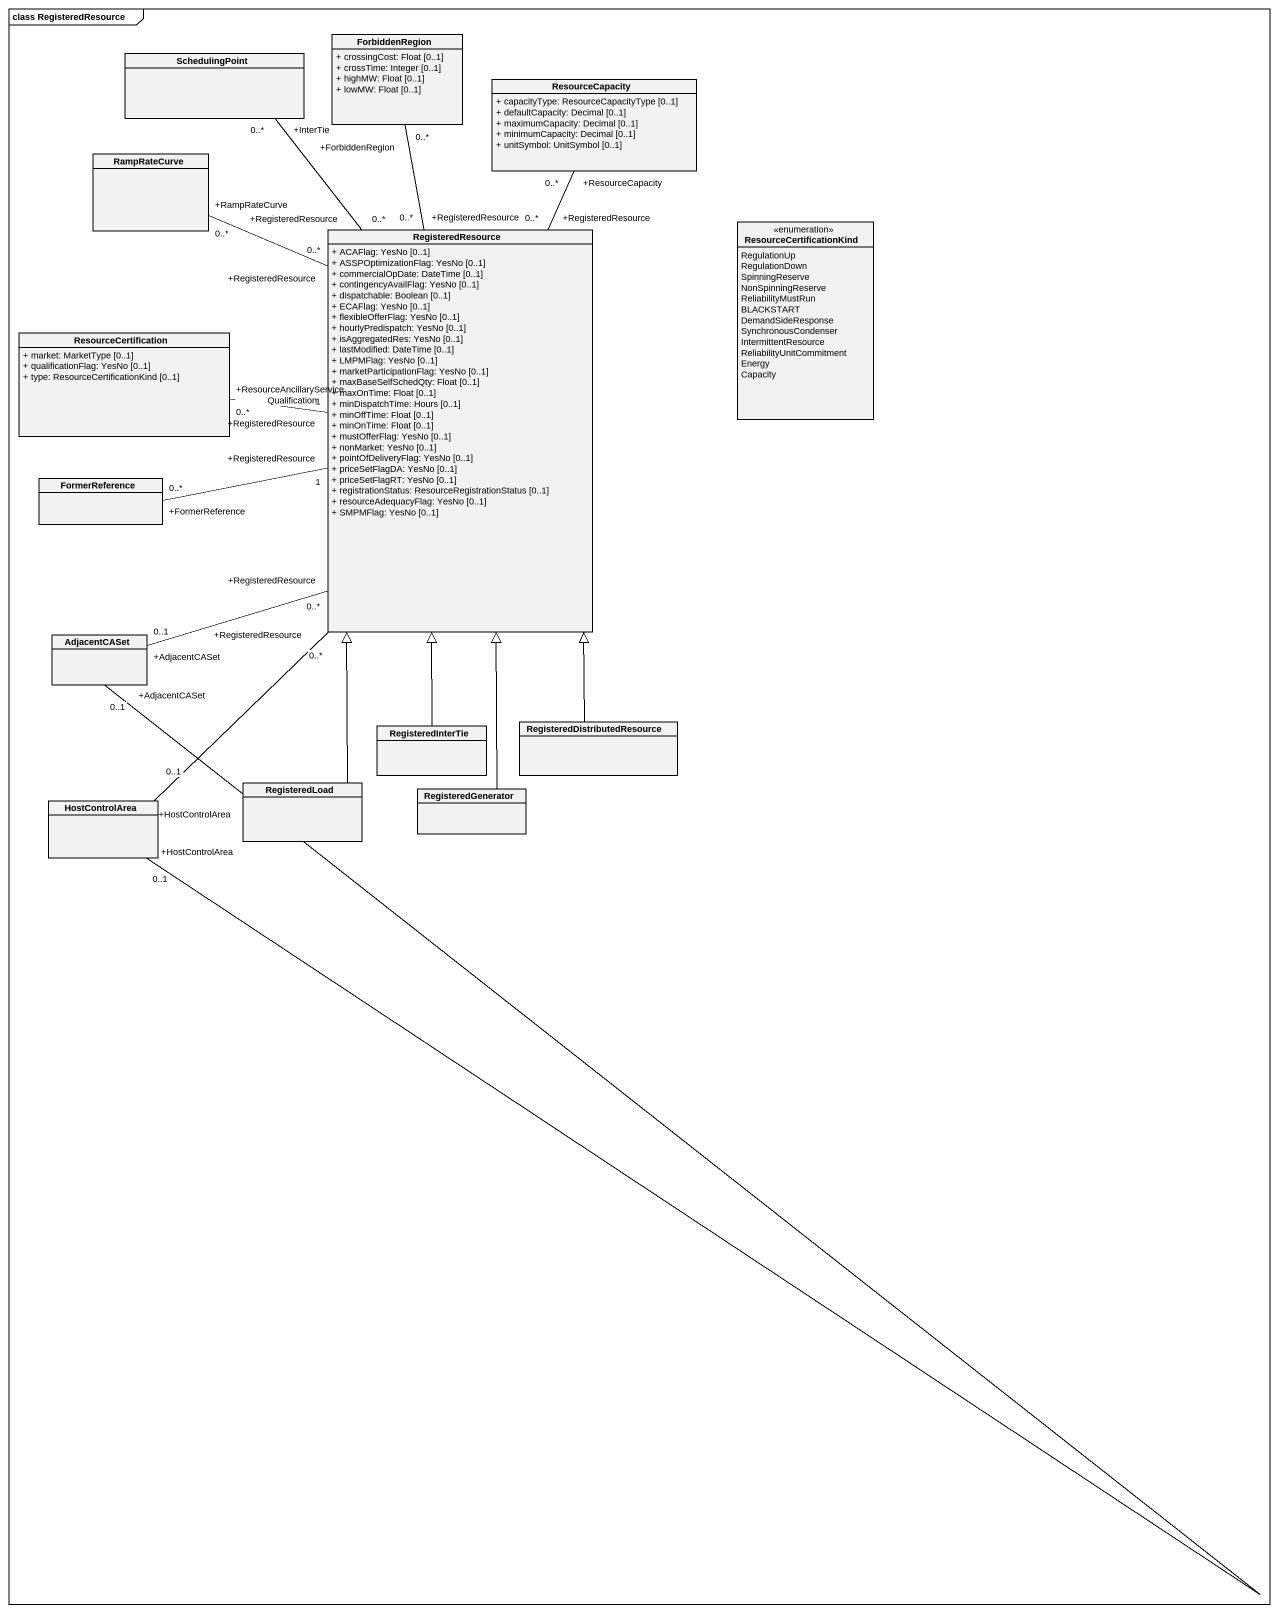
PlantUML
@startuml
mainframe class RegisteredResource
hide circle
hide empty members
skinparam classAttributeIconSize 0
class ForbiddenRegion {
  + crossingCost: Float [0..1]
  + crossTime: Integer [0..1]
  + highMW: Float [0..1]
  + lowMW: Float [0..1]
}
class SchedulingPoint
class ResourceCapacity {
  + capacityType: ResourceCapacityType [0..1]
  + defaultCapacity: Decimal [0..1]
  + maximumCapacity: Decimal [0..1]
  + minimumCapacity: Decimal [0..1]
  + unitSymbol: UnitSymbol [0..1]
}
class RampRateCurve
class RegisteredResource {
  + ACAFlag: YesNo [0..1]
  + ASSPOptimizationFlag: YesNo [0..1]
  + commercialOpDate: DateTime [0..1]
  + contingencyAvailFlag: YesNo [0..1]
  + dispatchable: Boolean [0..1]
  + ECAFlag: YesNo [0..1]
  + flexibleOfferFlag: YesNo [0..1]
  + hourlyPredispatch: YesNo [0..1]
  + isAggregatedRes: YesNo [0..1]
  + lastModified: DateTime [0..1]
  + LMPMFlag: YesNo [0..1]
  + marketParticipationFlag: YesNo [0..1]
  + maxBaseSelfSchedQty: Float [0..1]
  + maxOnTime: Float [0..1]
  + minDispatchTime: Hours [0..1]
  + minOffTime: Float [0..1]
  + minOnTime: Float [0..1]
  + mustOfferFlag: YesNo [0..1]
  + nonMarket: YesNo [0..1]
  + pointOfDeliveryFlag: YesNo [0..1]
  + priceSetFlagDA: YesNo [0..1]
  + priceSetFlagRT: YesNo [0..1]
  + registrationStatus: ResourceRegistrationStatus [0..1]
  + resourceAdequacyFlag: YesNo [0..1]
  + SMPMFlag: YesNo [0..1]
}
enum ResourceCertificationKind {
  RegulationUp
  RegulationDown
  SpinningReserve
  NonSpinningReserve
  ReliabilityMustRun
  BLACKSTART
  DemandSideResponse
  SynchronousCondenser
  IntermittentResource
  ReliabilityUnitCommitment
  Energy
  Capacity
}
class ResourceCertification {
  + market: MarketType [0..1]
  + qualificationFlag: YesNo [0..1]
  + type: ResourceCertificationKind [0..1]
}
class FormerReference
class AdjacentCASet
class RegisteredInterTie
class "RegisteredDistributedResource" as RegisteredDistributedResourc
class RegisteredLoad
class HostControlArea
class RegisteredGenerator
RegisteredResource "+RegisteredResource\n0..*" -up- "+ForbiddenRegion\n0..*" ForbiddenRegion
RegisteredResource "+RegisteredResource\n0..*" -up- "+InterTie\n0..*" SchedulingPoint
RegisteredResource "+RegisteredResource\n0..*" -up- "+ResourceCapacity\n0..*" ResourceCapacity
RegisteredResource "+RegisteredResource\n0..*" -up- "+RampRateCurve\n0..*" RampRateCurve
RegisteredResource "+RegisteredResource\n1" -left- "+ResourceAncillaryServiceQualification\n0..*" ResourceCertification
RegisteredResource "+RegisteredResource\n1" -left- "+FormerReference\n0..*" FormerReference
RegisteredResource "+RegisteredResource\n0..*" -- "+AdjacentCASet\n0..1" AdjacentCASet
RegisteredInterTie -up-|> RegisteredResource
RegisteredDistributedResourc -up-|> RegisteredResource
RegisteredLoad -up-|> RegisteredResource
HostControlArea "+HostControlArea\n0..1" -up- "+RegisteredResource\n0..*" RegisteredResource
HostControlArea "+HostControlArea\n0..1" -up- "+AdjacentCASet\n0..1" AdjacentCASet
RegisteredGenerator -up-|> RegisteredResource
@enduml
